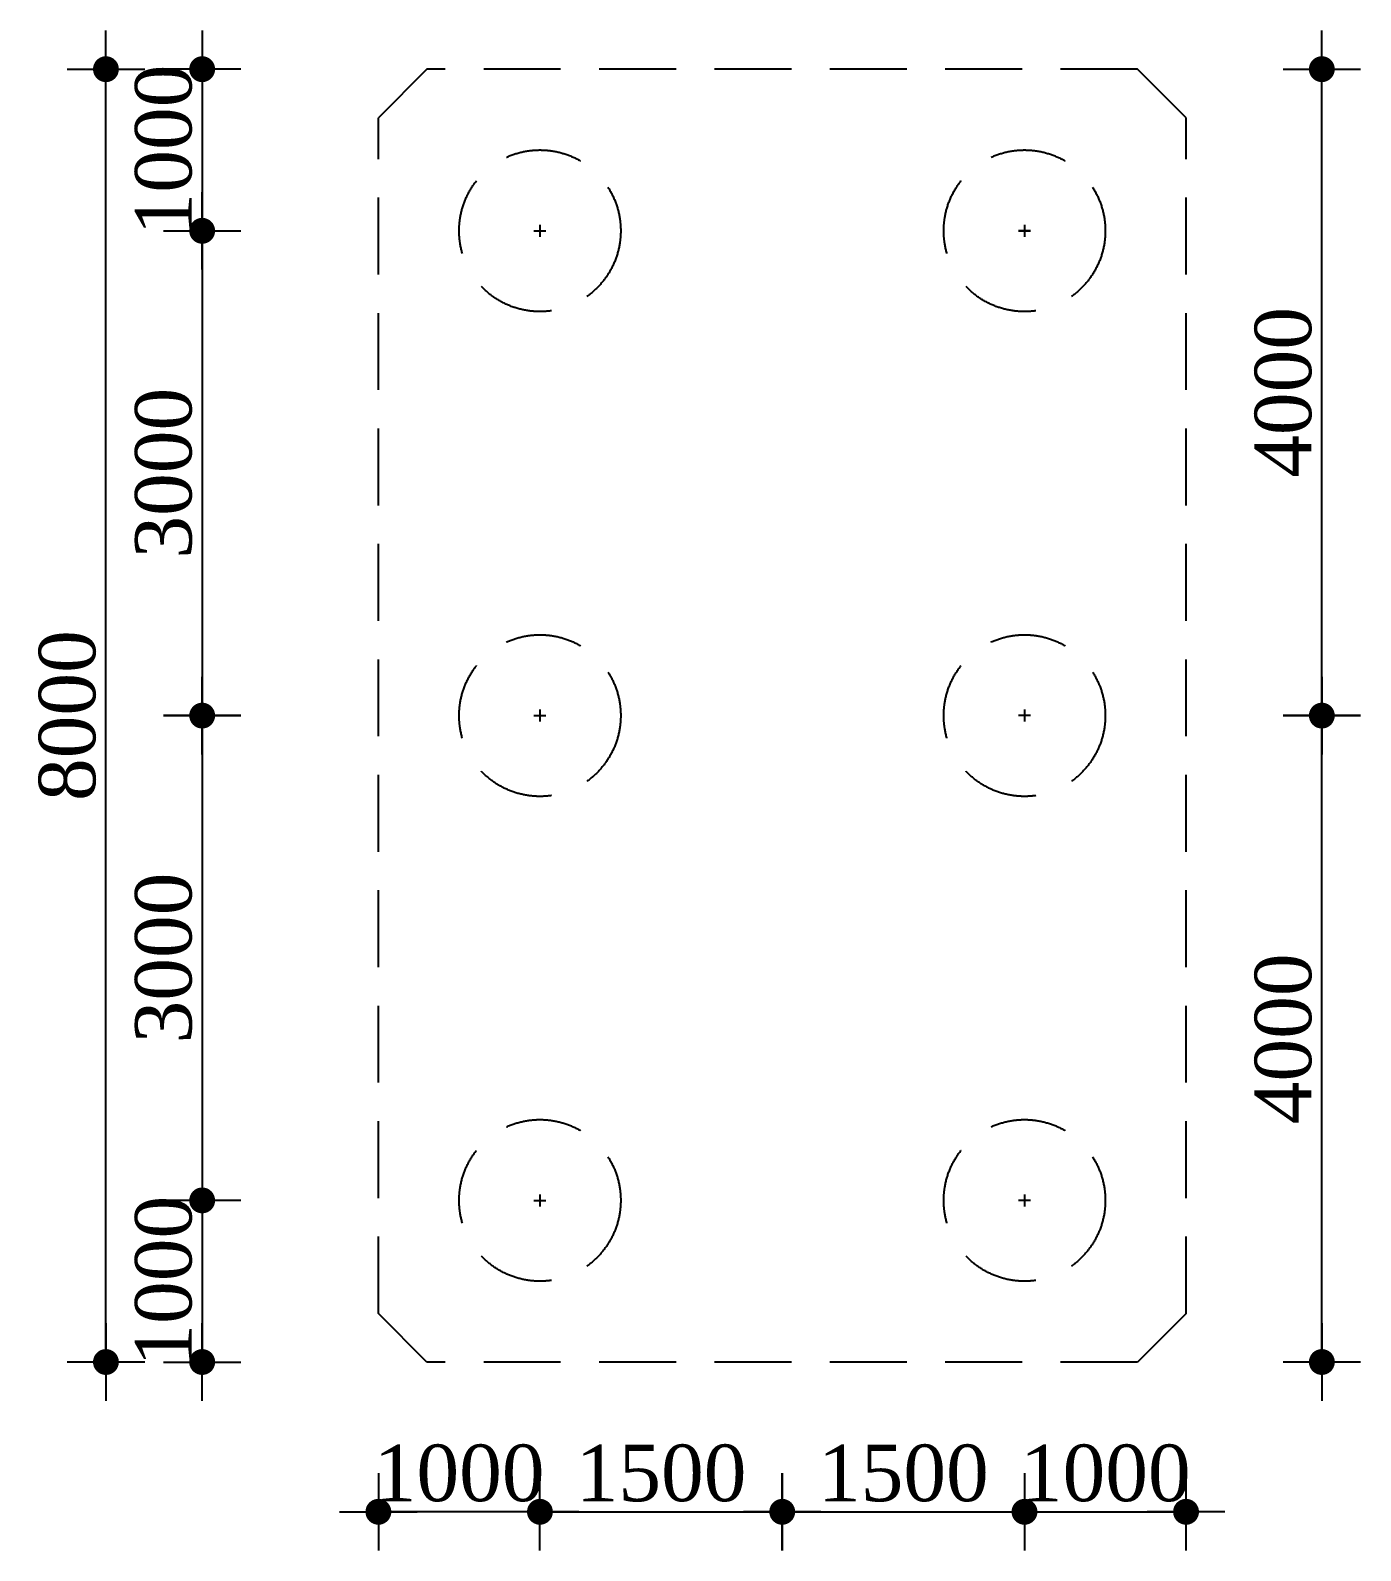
# Model space of a CAD drawing. Header units: millimetres. Extents: x 645430 to 1329725, y -477752 to 44877.
# Drawn here: x 1038998 to 1047233, y -324070 to -314663 of the extents above; entities that cross this region are included whole.
import ezdxf

# ---------------------------------------------------------------- set-up
doc = ezdxf.new("R2010")
doc.units = ezdxf.units.MM
doc.header["$LTSCALE"] = 250
doc.header["$PDMODE"] = 2
doc.linetypes.add('HIDDEN', pattern=[9.525, 6.35, -3.175])
for name, color, linetype in [('Center Line', 34, 'Continuous'), ('dim', 4, 'Continuous'), ('Dimision', 4, 'Continuous'), ('Pire Line', 11, 'Continuous')]:
    doc.layers.add(name, color=color, linetype=linetype)
doc.styles.get("Standard").update_dxf_attribs({"font": 'times.ttf'})
doc.dimstyles.new('ISO-125', dxfattribs={"dimtxt": 125, "dimasz": 1.2, "dimexe": 75, "dimexo": 75, "dimgap": 60, "dimtad": 1, "dimdec": 0, "dimtxsty": 'Standard', "dimblk": 'D_TIC', "dimcen": 52.5, "dimclrd": 256, "dimclre": 256, "dimclrt": 256, "dimadec": 0, "dimazin": 0, "dimtfac": 1, "dimtdec": 0, "dimtix": 1, "dimtmove": 0, "dimatfit": 3, "dimldrblk": 'DOT', "dimfxl": 75, "dimfxlon": 1, "dimlwd": -1, "dimarcsym": 0})

# ---------------------------------------------------------------- blocks, each defined once
blk = doc.blocks.new('D_TIC')
at = {"layer": 'Dimision', "ltscale": 5}
for p, q in [((0, 60), (0, -60)), ((-60, 0), (60, 0))]:
    blk.add_line(p, q, dxfattribs=at)
at = {"layer": 'Dimision', "ltscale": 5, "const_width": 20}
blk.add_lwpolyline([(-10, 0, 1), (10, 0, 1)], format="xyb", close=True, dxfattribs=at)
blk = doc.blocks.new('*D423')
at = {"layer": 'Defpoints', "color": 0, "ltscale": 10, "transparency": 16777216}
for p in [(1039465.4, -314903), (1041452.2, -314903), (1041452.2, -322903)]:
    blk.add_point(p, dxfattribs=at)
at = {"layer": 'dim', "lineweight": -2, "ltscale": 10, "transparency": 16777216}
for p, q in [((1039540.4, -314903), (1039390.4, -314903)), ((1039540.4, -322903), (1039390.4, -322903))]:
    blk.add_line(p, q, dxfattribs=at)
at = {"layer": 'dim', "ltscale": 10, "transparency": 16777216}
blk.add_line((1039465.4, -322899), (1039465.4, -314907), dxfattribs=at)
at = {"layer": 'dim', "ltscale": 10, "transparency": 16777216, "xscale": 4, "yscale": 4, "zscale": 4}
for p, rotation in [((1039465.4, -314903), 90), ((1039465.4, -322903), 270)]:
    blk.add_blockref('D_TIC', p, dxfattribs=dict(at, rotation=rotation))
at = {"layer": 'dim', "ltscale": 10, "transparency": 16777216, "insert": (1039227.4, -318903), "char_height": 350, "attachment_point": 5, "rotation": 90}
blk.add_mtext('8000', dxfattribs=at)
blk = doc.blocks.new('_Dot')
at = {"color": 0, "linetype": 'ByBlock', "lineweight": -2}
blk.add_line((-0.5, 0), (-1, 0), dxfattribs=at)
at = {"color": 0, "linetype": 'ByBlock', "const_width": 0.5}
blk.add_lwpolyline([(-0.25, 0, 1), (0.25, 0, 1)], format="xyb", close=True, dxfattribs=at)
blk = doc.blocks.new('*D425')
at = {"layer": 'Defpoints', "color": 0, "ltscale": 5, "transparency": 16777216}
for p in [(1042152.2, -321940.5), (1041152.2, -322603), (1041152.2, -323830)]:
    blk.add_point(p, dxfattribs=at)
at = {"layer": 'dim', "lineweight": -2, "ltscale": 5, "transparency": 16777216}
for p, q in [((1041152.2, -323755), (1041152.2, -323905)), ((1042152.2, -323755), (1042152.2, -323905))]:
    blk.add_line(p, q, dxfattribs=at)
at = {"layer": 'dim', "ltscale": 5, "transparency": 16777216}
for p, q in [((1041148.2, -323830), (1041144.2, -323830)), ((1042152.2, -323830), (1041152.2, -323830)), ((1042156.2, -323830), (1042160.2, -323830))]:
    blk.add_line(p, q, dxfattribs=at)
at = {"layer": 'dim', "ltscale": 5, "transparency": 16777216, "xscale": 4, "yscale": 4, "zscale": 4}
blk.add_blockref('D_TIC', (1041152.2, -323830), dxfattribs=at)
at = {"layer": 'dim', "ltscale": 5, "transparency": 16777216, "xscale": 4, "yscale": 4, "zscale": 4, "rotation": 180}
blk.add_blockref('D_TIC', (1042152.2, -323830), dxfattribs=at)
at = {"layer": 'dim', "ltscale": 5, "transparency": 16777216, "insert": (1041652.2, -323592), "char_height": 350, "attachment_point": 5}
blk.add_mtext('1000', dxfattribs=at)
blk = doc.blocks.new('*D426')
at = {"layer": 'Defpoints', "color": 0, "ltscale": 10, "transparency": 16777216}
for p in [(1041452.2, -314903), (1040061.2, -315903), (1042114.7, -315903)]:
    blk.add_point(p, dxfattribs=at)
at = {"layer": 'dim', "lineweight": -2, "ltscale": 10, "transparency": 16777216}
for p, q in [((1040136.2, -314903), (1039986.2, -314903)), ((1040136.2, -315903), (1039986.2, -315903))]:
    blk.add_line(p, q, dxfattribs=at)
at = {"layer": 'dim', "ltscale": 10, "transparency": 16777216}
for p, q in [((1040061.2, -314899), (1040061.2, -314895)), ((1040061.2, -314903), (1040061.2, -315903)), ((1040061.2, -315907), (1040061.2, -315911))]:
    blk.add_line(p, q, dxfattribs=at)
at = {"layer": 'dim', "ltscale": 10, "transparency": 16777216, "xscale": 4, "yscale": 4, "zscale": 4}
for p, rotation in [((1040061.2, -314903), 270), ((1040061.2, -315903), 90)]:
    blk.add_blockref('D_TIC', p, dxfattribs=dict(at, rotation=rotation))
at = {"layer": 'dim', "ltscale": 10, "transparency": 16777216, "insert": (1039823.2, -315403), "char_height": 350, "attachment_point": 5, "rotation": 90}
blk.add_mtext('1000', dxfattribs=at)
blk = doc.blocks.new('*D427')
at = {"layer": 'Defpoints', "color": 0, "ltscale": 10, "transparency": 16777216}
for p in [(1042114.7, -315903), (1040061.2, -318903), (1042189.7, -318903)]:
    blk.add_point(p, dxfattribs=at)
at = {"layer": 'dim', "lineweight": -2, "ltscale": 10, "transparency": 16777216}
for p, q in [((1040136.2, -315903), (1039986.2, -315903)), ((1040136.2, -318903), (1039986.2, -318903))]:
    blk.add_line(p, q, dxfattribs=at)
at = {"layer": 'dim', "ltscale": 10, "transparency": 16777216}
blk.add_line((1040061.2, -315907), (1040061.2, -318899), dxfattribs=at)
at = {"layer": 'dim', "ltscale": 10, "transparency": 16777216, "xscale": 4, "yscale": 4, "zscale": 4}
for p, rotation in [((1040061.2, -315903), 90), ((1040061.2, -318903), 270)]:
    blk.add_blockref('D_TIC', p, dxfattribs=dict(at, rotation=rotation))
at = {"layer": 'dim', "ltscale": 10, "transparency": 16777216, "insert": (1039823.2, -317403), "char_height": 350, "attachment_point": 5, "rotation": 90}
blk.add_mtext('3000', dxfattribs=at)
blk = doc.blocks.new('*D428')
at = {"layer": 'Defpoints', "color": 0, "ltscale": 10, "transparency": 16777216}
for p in [(1042189.7, -318903), (1040061.2, -321903), (1042114.7, -321903)]:
    blk.add_point(p, dxfattribs=at)
at = {"layer": 'dim', "lineweight": -2, "ltscale": 10, "transparency": 16777216}
for p, q in [((1040136.2, -318903), (1039986.2, -318903)), ((1040136.2, -321903), (1039986.2, -321903))]:
    blk.add_line(p, q, dxfattribs=at)
at = {"layer": 'dim', "ltscale": 10, "transparency": 16777216}
blk.add_line((1040061.2, -318907), (1040061.2, -321899), dxfattribs=at)
at = {"layer": 'dim', "ltscale": 10, "transparency": 16777216, "xscale": 4, "yscale": 4, "zscale": 4}
for p, rotation in [((1040061.2, -318903), 90), ((1040061.2, -321903), 270)]:
    blk.add_blockref('D_TIC', p, dxfattribs=dict(at, rotation=rotation))
at = {"layer": 'dim', "ltscale": 10, "transparency": 16777216, "insert": (1039823.2, -320403), "char_height": 350, "attachment_point": 5, "rotation": 90}
blk.add_mtext('3000', dxfattribs=at)
blk = doc.blocks.new('*D429')
at = {"layer": 'Defpoints', "color": 0, "ltscale": 10, "transparency": 16777216}
for p in [(1042152.2, -321903), (1040061.2, -322903), (1041452.2, -322903)]:
    blk.add_point(p, dxfattribs=at)
at = {"layer": 'dim', "lineweight": -2, "ltscale": 10, "transparency": 16777216}
for p, q in [((1040136.2, -321903), (1039986.2, -321903)), ((1040136.2, -322903), (1039986.2, -322903))]:
    blk.add_line(p, q, dxfattribs=at)
at = {"layer": 'dim', "ltscale": 10, "transparency": 16777216}
for p, q in [((1040061.2, -321899), (1040061.2, -321895)), ((1040061.2, -321903), (1040061.2, -322903)), ((1040061.2, -322907), (1040061.2, -322911))]:
    blk.add_line(p, q, dxfattribs=at)
at = {"layer": 'dim', "ltscale": 10, "transparency": 16777216, "xscale": 4, "yscale": 4, "zscale": 4}
for p, rotation in [((1040061.2, -321903), 270), ((1040061.2, -322903), 90)]:
    blk.add_blockref('D_TIC', p, dxfattribs=dict(at, rotation=rotation))
at = {"layer": 'dim', "ltscale": 10, "transparency": 16777216, "insert": (1039823.2, -322403), "char_height": 350, "attachment_point": 5, "rotation": 90}
blk.add_mtext('1000', dxfattribs=at)
blk = doc.blocks.new('*D562')
at = {"layer": 'Defpoints', "color": 0, "ltscale": 5, "transparency": 16777216}
for p in [(1043652.2, -321340.5, 0), (1042152.2, -321940.5, 0), (1043652.2, -323830)]:
    blk.add_point(p, dxfattribs=at)
at = {"layer": 'dim', "lineweight": -2, "ltscale": 5, "transparency": 16777216}
for p, q in [((1042152.2, -323755), (1042152.2, -323905)), ((1043652.2, -323755), (1043652.2, -323905))]:
    blk.add_line(p, q, dxfattribs=at)
at = {"layer": 'dim', "ltscale": 5, "transparency": 16777216}
blk.add_line((1042156.2, -323830), (1043648.2, -323830), dxfattribs=at)
at = {"layer": 'dim', "ltscale": 5, "transparency": 16777216, "xscale": 4, "yscale": 4, "zscale": 4, "rotation": 180}
blk.add_blockref('D_TIC', (1042152.2, -323830), dxfattribs=at)
at = {"layer": 'dim', "ltscale": 5, "transparency": 16777216, "xscale": 4, "yscale": 4, "zscale": 4}
blk.add_blockref('D_TIC', (1043652.2, -323830), dxfattribs=at)
at = {"layer": 'dim', "ltscale": 5, "transparency": 16777216, "insert": (1042902.2, -323592), "char_height": 350, "attachment_point": 5}
blk.add_mtext('1500', dxfattribs=at)
blk = doc.blocks.new('*D563')
at = {"layer": 'Defpoints', "color": 0, "ltscale": 5, "transparency": 16777216}
for p in [(1043652.2, -321340.5, 0), (1045152.2, -321940.5), (1045152.2, -323830)]:
    blk.add_point(p, dxfattribs=at)
at = {"layer": 'dim', "lineweight": -2, "ltscale": 5, "transparency": 16777216}
for p, q in [((1043652.2, -323755), (1043652.2, -323905)), ((1045152.2, -323755), (1045152.2, -323905))]:
    blk.add_line(p, q, dxfattribs=at)
at = {"layer": 'dim', "ltscale": 5, "transparency": 16777216}
blk.add_line((1043656.2, -323830), (1045148.2, -323830), dxfattribs=at)
at = {"layer": 'dim', "ltscale": 5, "transparency": 16777216, "xscale": 4, "yscale": 4, "zscale": 4, "rotation": 180}
blk.add_blockref('D_TIC', (1043652.2, -323830), dxfattribs=at)
at = {"layer": 'dim', "ltscale": 5, "transparency": 16777216, "xscale": 4, "yscale": 4, "zscale": 4}
blk.add_blockref('D_TIC', (1045152.2, -323830), dxfattribs=at)
at = {"layer": 'dim', "ltscale": 5, "transparency": 16777216, "insert": (1044402.2, -323592), "char_height": 350, "attachment_point": 5}
blk.add_mtext('1500', dxfattribs=at)
blk = doc.blocks.new('*D564')
at = {"layer": 'Defpoints', "color": 0, "ltscale": 5, "transparency": 16777216}
for p in [(1045152.2, -321940.5), (1046152.2, -322603, 0), (1046152.2, -323830)]:
    blk.add_point(p, dxfattribs=at)
at = {"layer": 'dim', "lineweight": -2, "ltscale": 5, "transparency": 16777216}
for p, q in [((1045152.2, -323755), (1045152.2, -323905)), ((1046152.2, -323755), (1046152.2, -323905))]:
    blk.add_line(p, q, dxfattribs=at)
at = {"layer": 'dim', "ltscale": 5, "transparency": 16777216}
for p, q in [((1045148.2, -323830), (1045144.2, -323830)), ((1045152.2, -323830), (1046152.2, -323830)), ((1046156.2, -323830), (1046160.2, -323830))]:
    blk.add_line(p, q, dxfattribs=at)
at = {"layer": 'dim', "ltscale": 5, "transparency": 16777216, "xscale": 4, "yscale": 4, "zscale": 4}
blk.add_blockref('D_TIC', (1045152.2, -323830), dxfattribs=at)
at = {"layer": 'dim', "ltscale": 5, "transparency": 16777216, "xscale": 4, "yscale": 4, "zscale": 4, "rotation": 180}
blk.add_blockref('D_TIC', (1046152.2, -323830), dxfattribs=at)
at = {"layer": 'dim', "ltscale": 5, "transparency": 16777216, "insert": (1045652.2, -323592), "char_height": 350, "attachment_point": 5}
blk.add_mtext('1000', dxfattribs=at)
blk = doc.blocks.new('*D565')
at = {"layer": 'Defpoints', "color": 0, "ltscale": 10, "transparency": 16777216}
for p in [(1046107.3, -318903), (1046992.9, -318903), (1046107.3, -322903, 0)]:
    blk.add_point(p, dxfattribs=at)
at = {"layer": 'dim', "lineweight": -2, "ltscale": 10, "transparency": 16777216}
for p, q in [((1046917.9, -318903), (1047067.9, -318903)), ((1046917.9, -322903), (1047067.9, -322903))]:
    blk.add_line(p, q, dxfattribs=at)
at = {"layer": 'dim', "ltscale": 10, "transparency": 16777216}
blk.add_line((1046992.9, -322899), (1046992.9, -318907), dxfattribs=at)
at = {"layer": 'dim', "ltscale": 10, "transparency": 16777216, "xscale": 4, "yscale": 4, "zscale": 4}
for p, rotation in [((1046992.9, -318903), 90), ((1046992.9, -322903), 270)]:
    blk.add_blockref('D_TIC', p, dxfattribs=dict(at, rotation=rotation))
at = {"layer": 'dim', "ltscale": 10, "transparency": 16777216, "insert": (1046754.9, -320903), "char_height": 350, "attachment_point": 5, "rotation": 90}
blk.add_mtext('4000', dxfattribs=at)
blk = doc.blocks.new('*D566')
at = {"layer": 'Defpoints', "color": 0, "ltscale": 10, "transparency": 16777216}
for p in [(1046107.3, -314903), (1046992.9, -314903), (1046107.3, -318903)]:
    blk.add_point(p, dxfattribs=at)
at = {"layer": 'dim', "lineweight": -2, "ltscale": 10, "transparency": 16777216}
for p, q in [((1046917.9, -314903), (1047067.9, -314903)), ((1046917.9, -318903), (1047067.9, -318903))]:
    blk.add_line(p, q, dxfattribs=at)
at = {"layer": 'dim', "ltscale": 10, "transparency": 16777216}
blk.add_line((1046992.9, -318899), (1046992.9, -314907), dxfattribs=at)
at = {"layer": 'dim', "ltscale": 10, "transparency": 16777216, "xscale": 4, "yscale": 4, "zscale": 4}
for p, rotation in [((1046992.9, -314903), 90), ((1046992.9, -318903), 270)]:
    blk.add_blockref('D_TIC', p, dxfattribs=dict(at, rotation=rotation))
at = {"layer": 'dim', "ltscale": 10, "transparency": 16777216, "insert": (1046754.9, -316903), "char_height": 350, "attachment_point": 5, "rotation": 90}
blk.add_mtext('4000', dxfattribs=at)

msp = doc.modelspace()

# ---------------------------------------------------------------- linework, layer by layer
at = {"layer": 'Center Line'}
for p, q in [((1042152.2, -315865.5, 0), (1042152.2, -315940.5, 0)), ((1045152.2, -315865.5, 0), (1045152.2, -315940.5, 0)), ((1045152.2, -315865.5, 0), (1045152.2, -315940.5, 0)), ((1042114.7, -315903, 0), (1042189.7, -315903, 0)), ((1045189.7, -315903, 0), (1045114.7, -315903, 0)), ((1045114.7, -315903, 0), (1045189.7, -315903, 0)), ((1042152.2, -318865.5, 0), (1042152.2, -318940.5, 0)), ((1045152.2, -318865.5, 0), (1045152.2, -318940.5, 0)), ((1042114.7, -318903, 0), (1042189.7, -318903, 0)), ((1045189.7, -318903, 0), (1045114.7, -318903, 0)), ((1042114.7, -321903, 0), (1042189.7, -321903, 0)), ((1042152.2, -321865.5, 0), (1042152.2, -321940.5, 0)), ((1045189.7, -321903, 0), (1045114.7, -321903, 0)), ((1045152.2, -321865.5, 0), (1045152.2, -321940.5, 0))]:
    msp.add_line(p, q, dxfattribs=at)
at = {"layer": 'Pire Line', "linetype": 'HIDDEN', "ltscale": 0.3}
for p, q in [((1041452.2, -314903, 0), (1041152.2, -315203, 0)), ((1045852.2, -314903, 0), (1041452.2, -314903, 0)), ((1046152.2, -315203, 0), (1045852.2, -314903, 0)), ((1041152.2, -322603, 0), (1041152.2, -315203, 0)), ((1046152.2, -322603, 0), (1046152.2, -315203, 0)), ((1041452.2, -322903, 0), (1041152.2, -322603, 0)), ((1046152.2, -322603, 0), (1045852.2, -322903, 0)), ((1045852.2, -322903, 0), (1041452.2, -322903, 0))]:
    msp.add_line(p, q, dxfattribs=at)
for centre in [(1042152.2, -315903, 0), (1045152.2, -315903, 0), (1042152.2, -318903, 0), (1045152.2, -318903, 0), (1042152.2, -321903, 0), (1045152.2, -321903, 0)]:
    msp.add_circle(centre, 500, dxfattribs=at)

# ---------------------------------------------------------------- dimensions: what is measured, and where the dimension line sits
at = {"layer": 'dim', "ltscale": 10}
for base, p1, p2, angle, picture, middle in [((1039465.4, -314903, 0), (1041452.2, -322903, 0), (1041452.2, -314903, 0), 270, '*D423', (1039227.4, -318903, 0)), ((1040061.2, -315903, 0), (1041452.2, -314903, 0), (1042114.7, -315903, 0), 270, '*D426', (1039823.2, -315403, 0)), ((1046992.9, -314903), (1046107.3, -318903), (1046107.3, -314903), 90, '*D566', (1046754.9, -316903)), ((1040061.2, -318903, 0), (1042114.7, -315903, 0), (1042189.7, -318903, 0), 270, '*D427', (1039823.2, -317403, 0)), ((1040061.2, -321903, 0), (1042189.7, -318903, 0), (1042114.7, -321903, 0), 270, '*D428', (1039823.2, -320403, 0)), ((1046992.9, -318903), (1046107.3, -322903, 0), (1046107.3, -318903), 90, '*D565', (1046754.9, -320903)), ((1040061.2, -322903, 0), (1042152.2, -321903, 0), (1041452.2, -322903, 0), 270, '*D429', (1039823.2, -322403, 0))]:
    dim = msp.add_linear_dim(base=base, p1=p1, p2=p2, angle=angle, dimstyle='ISO-125', override={"dimtxt": 350, "dimasz": 4, "dimtmove": 1}, dxfattribs=at)
    dim.commit()
    dim.dimension.update_dxf_attribs({"geometry": picture, "text_midpoint": middle})
at = {"layer": 'dim', "ltscale": 5}
for base, p1, p2, picture, middle in [((1043652.2, -323830), (1042152.2, -321940.5, 0), (1043652.2, -321340.5, 0), '*D562', (1042902.2, -323592)), ((1045152.2, -323830), (1043652.2, -321340.5, 0), (1045152.2, -321940.5), '*D563', (1044402.2, -323592)), ((1041152.2, -323830, 0), (1042152.2, -321940.5, 0), (1041152.2, -322603, 0), '*D425', (1041652.2, -323592, 0)), ((1046152.2, -323830), (1045152.2, -321940.5), (1046152.2, -322603, 0), '*D564', (1045652.2, -323592))]:
    dim = msp.add_linear_dim(base=base, p1=p1, p2=p2, dimstyle='ISO-125', override={"dimtxt": 350, "dimasz": 4, "dimtmove": 1}, dxfattribs=at)
    dim.commit()
    dim.dimension.update_dxf_attribs({"geometry": picture, "text_midpoint": middle})

doc.saveas('drawing.dxf')
